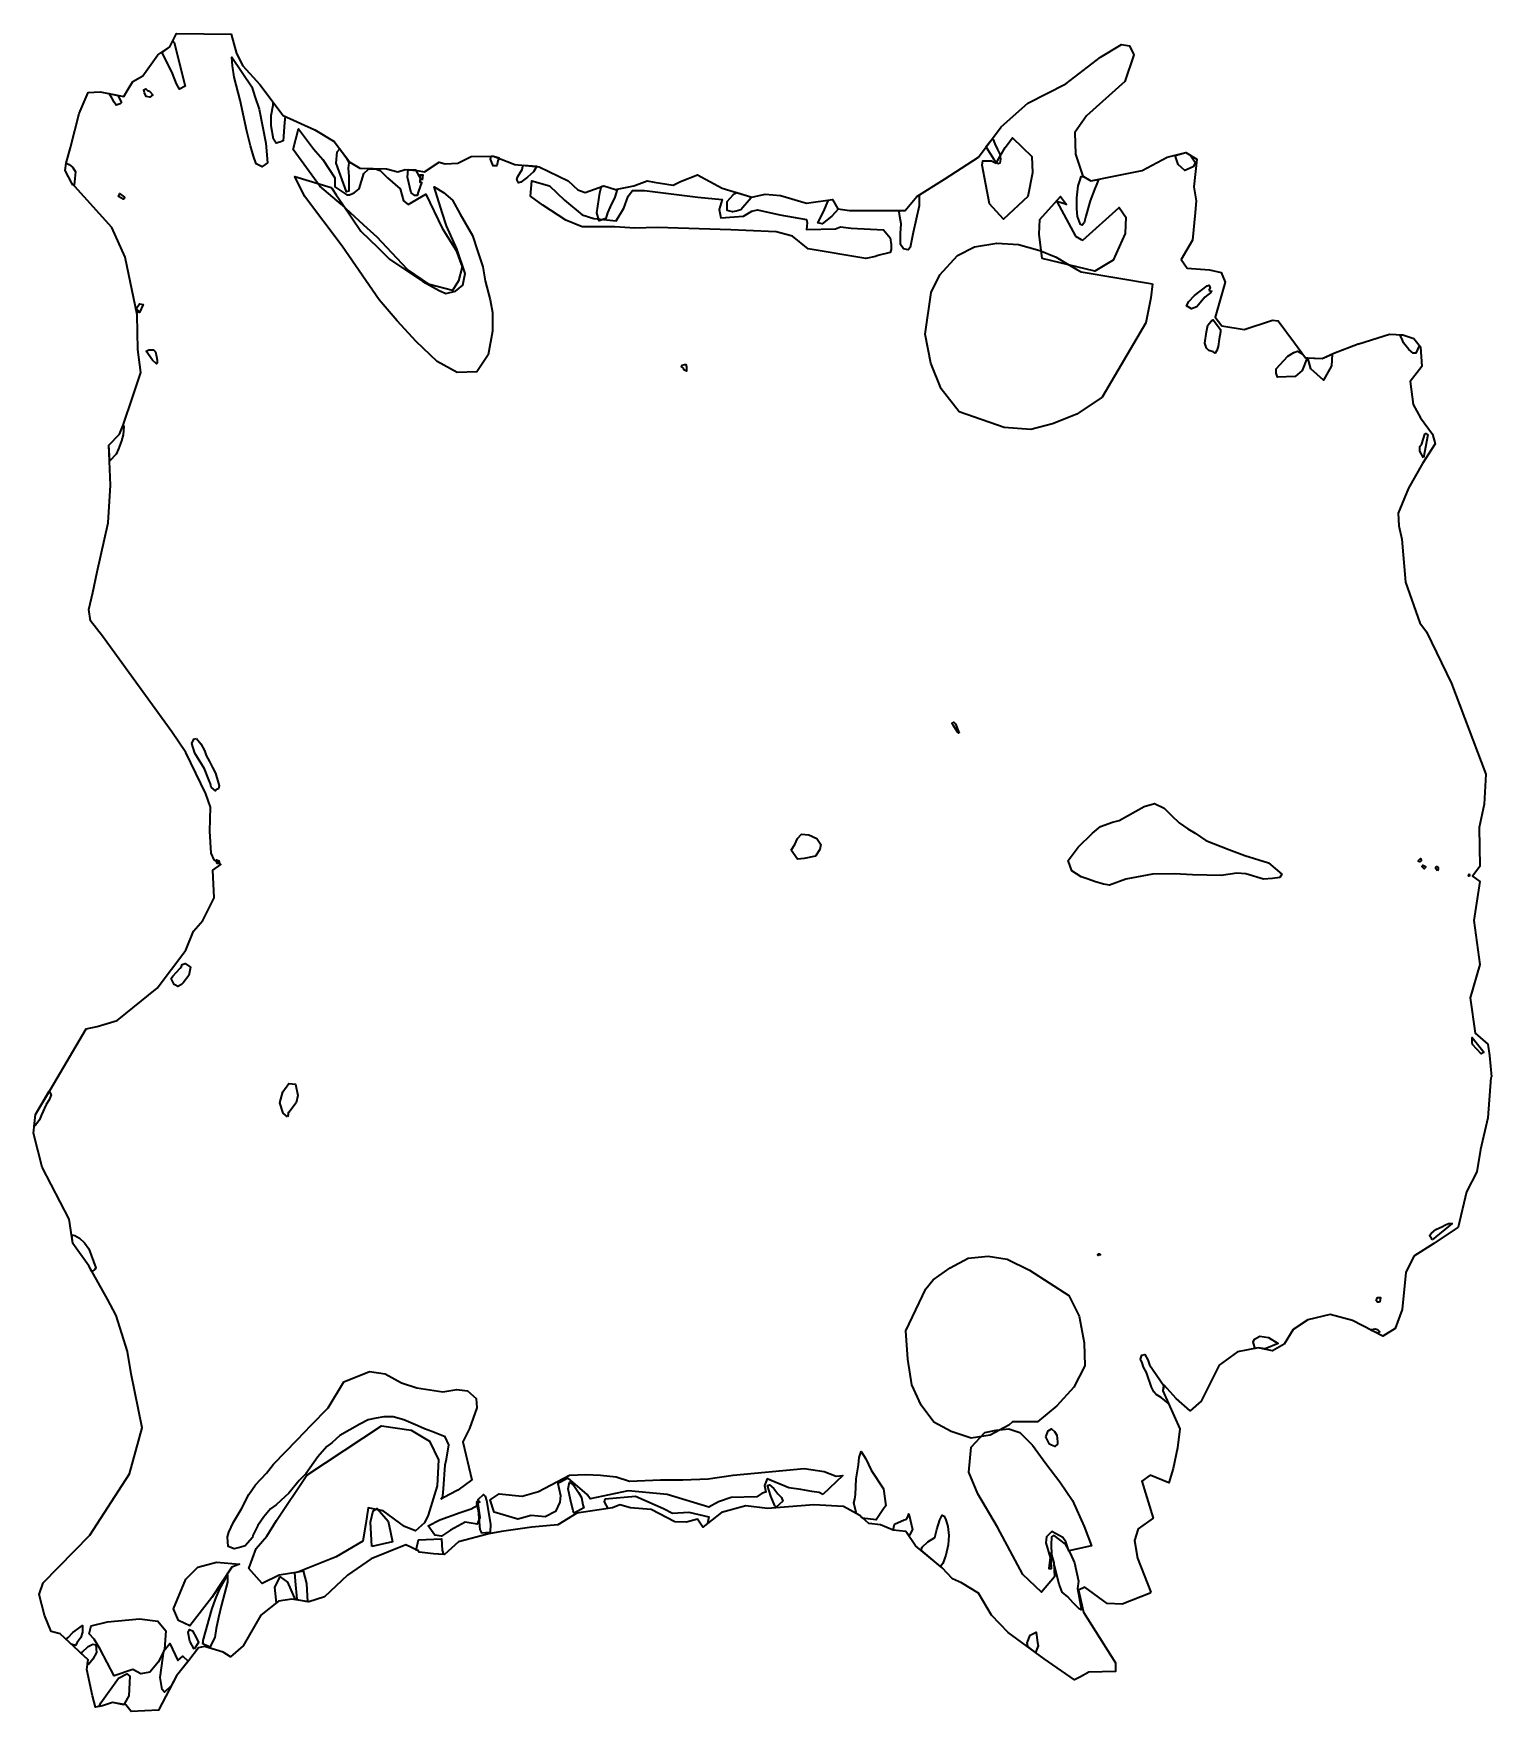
# Model space of a CAD drawing. Extents: x 0 to 2405, y -2768 to 0.
import ezdxf

# ---------------------------------------------------------------- set-up
doc = ezdxf.new("R2010")
doc.units = 0
doc.linetypes.add('Solid', pattern=[0])
for name, color, linetype in [('zone_0_q1', 7, 'Continuous'), ('zone_10_q2', 7, 'Continuous'), ('zone_11_q2', 7, 'Continuous'), ('zone_12_q2', 7, 'Continuous'), ('zone_13_q1', 7, 'Continuous'), ('zone_14_q3', 7, 'Continuous'), ('zone_15_q3', 7, 'Continuous'), ('zone_16_q2', 7, 'Continuous'), ('zone_17_q3', 7, 'Continuous'), ('zone_18_q2', 7, 'Continuous'), ('zone_19_q2', 7, 'Continuous'), ('zone_1_q1', 7, 'Continuous'), ('zone_20_q3', 7, 'Continuous'), ('zone_21_q3', 7, 'Continuous'), ('zone_22_q1', 7, 'Continuous'), ('zone_23_q3', 7, 'Continuous'), ('zone_24_q1', 7, 'Continuous'), ('zone_25_q2', 7, 'Continuous'), ('zone_26_q1', 7, 'Continuous'), ('zone_27_q2', 7, 'Continuous'), ('zone_28_q2', 7, 'Continuous'), ('zone_29_q2', 7, 'Continuous'), ('zone_2_q1', 7, 'Continuous'), ('zone_30_q2', 7, 'Continuous'), ('zone_31_q1', 7, 'Continuous'), ('zone_32_q1', 7, 'Continuous'), ('zone_33_q1', 7, 'Continuous'), ('zone_34_q1', 7, 'Continuous'), ('zone_35_q1', 7, 'Continuous'), ('zone_36_q1', 7, 'Continuous'), ('zone_37_q1', 7, 'Continuous'), ('zone_38_q1', 7, 'Continuous'), ('zone_39_q2', 7, 'Continuous'), ('zone_3_q1', 7, 'Continuous'), ('zone_40_q3', 7, 'Continuous'), ('zone_4_q1', 7, 'Continuous'), ('zone_5_q1', 7, 'Continuous'), ('zone_6_q2', 7, 'Continuous'), ('zone_7_q1', 7, 'Continuous'), ('zone_8_q1', 7, 'Continuous'), ('zone_9_q1', 7, 'Continuous')]:
    doc.layers.add(name, color=color, linetype=linetype)

msp = doc.modelspace()

# ---------------------------------------------------------------- linework, layer by layer
at = {"color": 0, "linetype": 'Solid', "lineweight": 35}
for points in [[(2404, -1722), (2399, -1789), (2387, -1841), (2381, -1878), (2364, -1911), (2350, -1969), (2310, -1996), (2277, -2017), (2264, -2044), (2258, -2105), (2246, -2136), (2226, -2149), (2176, -2123), (2139, -2113), (2102, -2122), (2078, -2138), (2063, -2162), (2044, -2173), (2020, -2168), (1986, -2175), (1956, -2197), (1926, -2256), (1908, -2272), (1885, -2252), (1865, -2230), (1863, -2239), (1891, -2302), (1887, -2333), (1880, -2367), (1873, -2391), (1842, -2378), (1828, -2388), (1847, -2449), (1822, -2467), (1816, -2486), (1821, -2515), (1843, -2571), (1842, -2573), (1796, -2591), (1771, -2590), (1734, -2563), (1724, -2568), (1732, -2604), (1785, -2688), (1785, -2702), (1741, -2703), (1727, -2711), (1717, -2716), (1667, -2681), (1608, -2638), (1580, -2609), (1559, -2573), (1531, -2556), (1516, -2549), (1499, -2531), (1455, -2495), (1439, -2471), (1418, -2469), (1397, -2460), (1378, -2458), (1363, -2445), (1336, -2430), (1287, -2427), (1211, -2433), (1175, -2429), (1135, -2440), (1104, -2464), (1095, -2451), (1077, -2456), (1058, -2455), (1019, -2435), (985, -2432), (967, -2427), (955, -2432), (896, -2441), (865, -2460), (846, -2462), (822, -2464), (772, -2471), (751, -2475), (701, -2488), (678, -2509), (660, -2508), (636, -2505), (635, -2503), (614, -2493), (557, -2516), (518, -2543), (480, -2579), (454, -2587), (426, -2583), (404, -2586), (375, -2609), (346, -2660), (325, -2678), (313, -2670), (282, -2661), (272, -2663), (256, -2684), (236, -2709), (206, -2766), (161, -2768), (152, -2757), (130, -2753), (114, -2759), (102, -2761), (97, -2742), (88, -2699), (90, -2683), (44, -2640), (29, -2636), (18, -2609), (9, -2575), (16, -2556), (93, -2477), (158, -2376), (179, -2300), (161, -2211), (155, -2174), (136, -2115), (122, -2088), (91, -2033), (65, -1996), (59, -1956), (14, -1870), (0, -1814), (3, -1783), (28, -1742), (87, -1642), (105, -1638), (138, -1628), (204, -1575), (251, -1512), (264, -1481), (279, -1463), (298, -1426), (296, -1380), (309, -1371), (298, -1363), (293, -1352), (291, -1316), (292, -1276), (284, -1254), (251, -1186), (228, -1152), (114, -994), (94, -969), (91, -950), (98, -922), (105, -888), (123, -807), (127, -745), (124, -679), (142, -661), (147, -647), (148, -646), (164, -599), (177, -559), (172, -521), (171, -464), (151, -369), (129, -320), (63, -247), (52, -226), (54, -214), (61, -188), (75, -132), (90, -97), (110, -96), (149, -104), (156, -92), (164, -79), (180, -70), (205, -35), (225, -22), (236, 0), (326, -1), (335, -33), (345, -53), (373, -84), (412, -135), (464, -159), (496, -178), (522, -212), (538, -222), (582, -223), (601, -228), (613, -224), (632, -226), (645, -228), (669, -212), (679, -215), (700, -214), (722, -203), (759, -202), (794, -216), (834, -220), (882, -243), (898, -258), (910, -262), (941, -251), (960, -257), (990, -251), (1012, -243), (1024, -245), (1055, -250), (1067, -244), (1095, -233), (1136, -255), (1185, -270), (1207, -265), (1232, -267), (1275, -280), (1318, -274), (1327, -289), (1346, -292), (1438, -292), (1457, -269), (1503, -240), (1559, -204), (1596, -154), (1640, -115), (1703, -83), (1760, -39), (1795, -18), (1808, -20), (1815, -35), (1800, -79), (1737, -136), (1718, -163), (1719, -199), (1731, -235), (1744, -243), (1782, -235), (1829, -226), (1870, -204), (1901, -196), (1919, -207), (1914, -253), (1918, -276), (1916, -295), (1912, -341), (1893, -373), (1903, -387), (1940, -390), (1959, -394), (1966, -410), (1949, -468), (1960, -482), (1997, -488), (2044, -473), (2053, -474), (2080, -510), (2098, -535), (2126, -536), (2145, -527), (2185, -512), (2186, -512), (2237, -496), (2259, -497), (2277, -503), (2288, -517), (2290, -549), (2271, -574), (2276, -612), (2288, -634), (2308, -661), (2312, -677), (2291, -709), (2268, -750), (2251, -791), (2252, -812), (2257, -834), (2263, -905), (2287, -972), (2298, -987), (2339, -1072), (2396, -1222), (2393, -1271), (2385, -1310), (2386, -1374), (2374, -1390), (2386, -1399), (2376, -1463), (2386, -1536), (2370, -1591), (2378, -1649), (2399, -1667), (2402, -1686), (2405, -1721), (2404, -1722)], [(212, -31), (225, -22), (230, -12), (232, -15), (250, -87), (241, -92), (236, -83), (229, -66), (212, -31)], [(125, -99), (139, -102), (145, -114), (143, -116), (136, -118), (133, -113), (129, -106), (125, -99)], [(395, -113), (412, -135), (415, -137), (414, -147), (412, -177), (406, -179), (400, -181), (396, -174), (392, -152), (392, -135), (395, -118), (395, -113)], [(505, -190), (515, -204), (518, -209), (520, -213), (519, -222), (520, -236), (520, -250), (520, -260), (516, -261), (499, -214), (501, -195), (505, -190)], [(1571, -187), (1582, -173), (1583, -175), (1586, -182), (1590, -191), (1594, -199), (1595, -207), (1594, -214), (1591, -215), (1585, -209), (1572, -188), (1571, -187)], [(65, -250), (63, -247), (52, -226), (54, -214), (59, -216), (65, -221), (69, -228), (67, -250), (65, -250)], [(755, -202), (759, -202), (768, -205), (766, -210), (764, -218), (758, -218), (754, -207), (755, -202)], [(809, -217), (830, -219), (825, -228), (815, -237), (804, -245), (800, -246), (797, -241), (799, -236), (806, -224), (807, -219), (809, -217)], [(641, -242), (641, -241), (637, -242), (637, -245), (640, -245), (640, -246), (635, -260), (633, -267), (629, -267), (623, -263), (617, -237), (618, -224), (630, -225), (639, -241), (638, -233), (642, -233), (641, -242)], [(1732, -236), (1744, -243), (1757, -241), (1754, -248), (1750, -257), (1743, -276), (1736, -301), (1733, -312), (1730, -316), (1727, -315), (1722, -302), (1721, -289), (1721, -271), (1723, -251), (1726, -243), (1728, -236), (1732, -236)], [(937, -252), (941, -251), (960, -257), (963, -257), (959, -270), (951, -286), (947, -296), (944, -305), (933, -309), (929, -296), (934, -263), (937, -252)], [(1160, -262), (1185, -270), (1184, -271), (1167, -291), (1159, -293), (1153, -294), (1144, -292), (1144, -277), (1154, -266), (1157, -264), (1160, -262)], [(1311, -275), (1318, -274), (1327, -289), (1328, -289), (1317, -301), (1301, -314), (1294, -312), (1303, -294), (1311, -276), (1311, -275)], [(1430, -292), (1438, -292), (1457, -269), (1461, -267), (1461, -271), (1461, -284), (1456, -306), (1451, -328), (1446, -353), (1443, -357), (1435, -355), (1430, -348), (1430, -340), (1430, -330), (1431, -314), (1429, -302), (1428, -294), (1430, -292)], [(1939, -424), (1944, -425), (1942, -427), (1932, -435), (1919, -451), (1910, -454), (1902, -449), (1906, -442), (1915, -432), (1936, -416), (1939, -415), (1941, -419), (1939, -424)], [(1958, -488), (1958, -492), (1956, -504), (1954, -516), (1952, -523), (1949, -527), (1946, -525), (1939, -523), (1935, -519), (1932, -511), (1935, -492), (1937, -481), (1943, -474), (1946, -472), (1958, -488)], [(126, -705), (124, -679), (142, -661), (147, -647), (148, -646), (149, -648), (148, -662), (145, -672), (140, -685), (136, -694), (126, -705)], [(269, -1163), (276, -1172), (282, -1183), (285, -1191), (290, -1201), (295, -1211), (300, -1220), (306, -1241), (305, -1246), (302, -1247), (300, -1249), (293, -1243), (292, -1238), (289, -1231), (282, -1213), (266, -1187), (261, -1171), (264, -1165), (264, -1164), (269, -1163)], [(303, -1367), (303, -1366), (302, -1363), (306, -1365), (303, -1367)], [(306, -1366), (306, -1367), (303, -1368), (302, -1368), (306, -1366)], [(303, -1368), (305, -1368), (305, -1369), (303, -1369), (303, -1368)], [(304, -1367), (304, -1368), (305, -1369), (305, -1367), (304, -1367)], [(308, -1370), (304, -1367), (305, -1367), (307, -1368), (307, -1369), (308, -1370)], [(2369, -1389), (2368, -1390), (2367, -1390), (2368, -1387), (2369, -1388), (2369, -1389)], [(244, -1539), (245, -1536), (250, -1534), (259, -1540), (256, -1554), (247, -1566), (244, -1569), (238, -1572), (234, -1570), (232, -1569), (227, -1559), (230, -1555), (242, -1542), (244, -1539)], [(1, -1803), (3, -1783), (26, -1745), (29, -1751), (26, -1759), (21, -1767), (13, -1784), (10, -1792), (4, -1800), (1, -1803)], [(96, -2042), (91, -2033), (65, -1996), (63, -1982), (68, -1983), (76, -1987), (84, -1995), (91, -2005), (103, -2036), (101, -2039), (96, -2042)], [(1864, -2230), (1863, -2239), (1872, -2260), (1860, -2250), (1852, -2245), (1848, -2241), (1844, -2233), (1836, -2209), (1831, -2200), (1829, -2193), (1826, -2187), (1828, -2180), (1833, -2179), (1838, -2188), (1841, -2196), (1864, -2230)], [(1367, -2449), (1363, -2445), (1356, -2441), (1357, -2440), (1353, -2424), (1355, -2418), (1356, -2410), (1357, -2384), (1361, -2361), (1362, -2349), (1365, -2339), (1373, -2351), (1382, -2370), (1402, -2401), (1406, -2429), (1403, -2432), (1390, -2452), (1367, -2449)], [(892, -2441), (890, -2437), (886, -2419), (882, -2401), (884, -2390), (891, -2395), (899, -2407), (904, -2415), (906, -2427), (908, -2432), (892, -2441)], [(1225, -2431), (1223, -2429), (1216, -2413), (1211, -2395), (1214, -2394), (1221, -2400), (1228, -2409), (1234, -2415), (1236, -2421), (1225, -2431)], [(558, -2496), (557, -2475), (556, -2456), (560, -2437), (567, -2433), (585, -2454), (589, -2472), (592, -2488), (558, -2496)], [(739, -2474), (739, -2472), (737, -2468), (734, -2436), (731, -2426), (734, -2418), (742, -2410), (745, -2413), (747, -2420), (754, -2459), (753, -2473), (739, -2474)], [(1112, -2458), (1104, -2464), (1095, -2451), (1077, -2456), (1058, -2455), (1019, -2435), (985, -2432), (967, -2427), (955, -2432), (948, -2433), (942, -2422), (943, -2417), (993, -2413), (1039, -2433), (1054, -2441), (1081, -2439), (1114, -2447), (1112, -2458)], [(1444, -2478), (1439, -2471), (1418, -2469), (1420, -2459), (1436, -2452), (1440, -2451), (1442, -2447), (1444, -2442), (1450, -2468), (1445, -2477), (1444, -2478)], [(1496, -2529), (1464, -2502), (1466, -2497), (1475, -2488), (1487, -2481), (1490, -2468), (1495, -2452), (1499, -2444), (1502, -2446), (1505, -2452), (1508, -2463), (1510, -2478), (1509, -2493), (1505, -2510), (1500, -2524), (1496, -2529)], [(676, -2509), (660, -2508), (636, -2505), (635, -2503), (631, -2502), (635, -2485), (673, -2483), (674, -2502), (676, -2509)], [(1729, -2601), (1725, -2599), (1715, -2589), (1706, -2579), (1697, -2571), (1692, -2558), (1687, -2539), (1680, -2509), (1679, -2493), (1680, -2480), (1683, -2478), (1702, -2492), (1710, -2507), (1717, -2523), (1724, -2553), (1722, -2565), (1729, -2601)], [(278, -2656), (280, -2655), (280, -2651), (294, -2600), (300, -2583), (307, -2567), (320, -2543), (320, -2555), (310, -2592), (305, -2613), (301, -2631), (299, -2646), (291, -2662), (278, -2656)], [(433, -2584), (426, -2583), (404, -2586), (401, -2589), (400, -2584), (398, -2563), (407, -2546), (419, -2555), (430, -2580), (433, -2584)], [(452, -2587), (435, -2584), (435, -2583), (432, -2553), (431, -2539), (445, -2536), (450, -2557), (452, -2587)], [(62, -2657), (54, -2649), (57, -2646), (65, -2638), (81, -2626), (81, -2637), (78, -2646), (72, -2654), (69, -2659), (62, -2657)], [(89, -2689), (90, -2683), (78, -2672), (80, -2670), (90, -2661), (98, -2657), (103, -2658), (104, -2671), (98, -2682), (91, -2690), (89, -2689)], [(255, -2685), (236, -2709), (227, -2726), (216, -2736), (212, -2732), (209, -2712), (211, -2696), (215, -2668), (225, -2656), (238, -2684), (246, -2677), (255, -2685)], [(265, -2665), (258, -2652), (255, -2638), (257, -2633), (262, -2635), (268, -2646), (272, -2654), (265, -2665)], [(1653, -2671), (1640, -2661), (1639, -2655), (1644, -2642), (1654, -2637), (1655, -2646), (1656, -2654), (1657, -2660), (1655, -2665), (1653, -2671)], [(149, -2757), (130, -2753), (114, -2759), (108, -2760), (111, -2754), (140, -2713), (154, -2706), (159, -2710), (157, -2742), (150, -2755), (149, -2757)]]:
    msp.add_lwpolyline(points, close=True, dxfattribs=at)
at = {"layer": 'zone_0_q1', "color": 40, "linetype": 'Solid', "lineweight": 35}
msp.add_lwpolyline([(2316, -1381), (2313, -1378), (2313, -1375), (2315, -1374), (2317, -1376), (2317, -1378), (2316, -1381)], close=True, dxfattribs=at)
at = {"layer": 'zone_10_q2', "color": 2, "linetype": 'Solid', "lineweight": 35}
msp.add_lwpolyline([(2219, -2093), (2218, -2093), (2217, -2093), (2215, -2090), (2216, -2088), (2217, -2085), (2222, -2085), (2221, -2092), (2219, -2093)], close=True, dxfattribs=at)
at = {"layer": 'zone_11_q2', "color": 2, "linetype": 'Solid', "lineweight": 35}
msp.add_lwpolyline([(2217, -2144), (2206, -2139), (2207, -2138), (2213, -2137), (2217, -2138), (2221, -2142), (2217, -2144)], close=True, dxfattribs=at)
at = {"layer": 'zone_12_q2', "color": 2, "linetype": 'Solid', "lineweight": 35}
msp.add_lwpolyline([(2032, -2170), (2020, -2168), (2015, -2169), (2012, -2159), (2014, -2154), (2023, -2149), (2037, -2151), (2053, -2161), (2032, -2170)], close=True, dxfattribs=at)
at = {"layer": 'zone_13_q1', "color": 40, "linetype": 'Solid', "lineweight": 35}
msp.add_lwpolyline([(2000, -1386), (1985, -1385), (1959, -1389), (1912, -1388), (1882, -1386), (1846, -1387), (1802, -1395), (1775, -1405), (1765, -1403), (1750, -1399), (1740, -1395), (1728, -1391), (1713, -1381), (1707, -1364), (1723, -1342), (1747, -1319), (1760, -1308), (1780, -1301), (1791, -1298), (1832, -1275), (1849, -1270), (1865, -1278), (1877, -1290), (1890, -1302), (1904, -1312), (1916, -1319), (1934, -1331), (1972, -1346), (1998, -1356), (2037, -1368), (2059, -1387), (2056, -1392), (2044, -1394), (2029, -1395), (2000, -1386)], close=True, dxfattribs=at)
at = {"layer": 'zone_14_q3', "color": 3, "linetype": 'Solid', "lineweight": 35}
msp.add_lwpolyline([(1759, -2015), (1756, -2016), (1755, -2015), (1757, -2013), (1758, -2013), (1760, -2015), (1759, -2015)], close=True, dxfattribs=at)
at = {"layer": 'zone_15_q3', "color": 3, "linetype": 'Solid', "lineweight": 35}
msp.add_lwpolyline([(1670, -2315), (1674, -2305), (1679, -2302), (1684, -2306), (1688, -2312), (1689, -2323), (1689, -2327), (1685, -2331), (1679, -2329), (1676, -2327), (1670, -2315)], close=True, dxfattribs=at)
at = {"layer": 'zone_16_q2', "color": 2, "linetype": 'Solid', "lineweight": 35}
msp.add_lwpolyline([(1678, -2506), (1683, -2523), (1684, -2546), (1663, -2571), (1632, -2542), (1590, -2464), (1558, -2409), (1543, -2373), (1547, -2332), (1569, -2308), (1588, -2304), (1609, -2302), (1627, -2308), (1648, -2329), (1670, -2359), (1693, -2389), (1714, -2420), (1733, -2463), (1745, -2495), (1708, -2503), (1703, -2488), (1698, -2481), (1680, -2471), (1671, -2480), (1670, -2490), (1677, -2514), (1675, -2532), (1679, -2532), (1678, -2506)], close=True, dxfattribs=at)
at = {"layer": 'zone_17_q3', "color": 3, "linetype": 'Solid', "lineweight": 35}
msp.add_lwpolyline([(1615, -2290), (1609, -2296), (1578, -2312), (1547, -2317), (1514, -2306), (1485, -2291), (1464, -2263), (1449, -2229), (1442, -2187), (1439, -2140), (1472, -2071), (1484, -2056), (1512, -2036), (1542, -2020), (1575, -2017), (1606, -2022), (1643, -2040), (1708, -2082), (1725, -2116), (1733, -2160), (1734, -2198), (1716, -2233), (1688, -2264), (1656, -2290), (1615, -2290)], close=True, dxfattribs=at)
at = {"layer": 'zone_18_q2', "color": 2, "linetype": 'Solid', "lineweight": 35}
msp.add_lwpolyline([(1603, -188), (1615, -172), (1647, -203), (1648, -230), (1640, -269), (1600, -306), (1577, -281), (1565, -217), (1566, -210), (1580, -210), (1588, -214), (1603, -188)], close=True, dxfattribs=at)
at = {"layer": 'zone_19_q2', "color": 2, "linetype": 'Solid', "lineweight": 35}
msp.add_lwpolyline([(1688, -277), (1719, -334), (1728, -340), (1731, -341), (1791, -287), (1802, -303), (1801, -330), (1781, -374), (1751, -392), (1664, -371), (1659, -331), (1660, -307), (1694, -269), (1704, -282), (1688, -277)], close=True, dxfattribs=at)
at = {"layer": 'zone_1_q1', "color": 40, "linetype": 'Solid', "lineweight": 35}
msp.add_lwpolyline([(2293, -1377), (2290, -1374), (2292, -1372), (2296, -1374), (2296, -1376), (2294, -1378), (2293, -1377)], close=True, dxfattribs=at)
at = {"layer": 'zone_20_q3', "color": 3, "linetype": 'Solid', "lineweight": 35}
msp.add_lwpolyline([(1846, -413), (1843, -436), (1835, -477), (1763, -600), (1721, -628), (1681, -644), (1645, -653), (1601, -650), (1527, -624), (1497, -586), (1480, -544), (1471, -496), (1481, -427), (1495, -398), (1524, -366), (1552, -352), (1589, -346), (1625, -348), (1660, -358), (1687, -369), (1705, -380), (1721, -389), (1728, -393), (1846, -413)], close=True, dxfattribs=at)
at = {"layer": 'zone_21_q3', "color": 3, "linetype": 'Solid', "lineweight": 35}
msp.add_lwpolyline([(1250, -1347), (1256, -1338), (1260, -1328), (1267, -1321), (1279, -1322), (1292, -1328), (1299, -1338), (1297, -1346), (1290, -1357), (1271, -1361), (1260, -1362), (1250, -1347)], close=True, dxfattribs=at)
at = {"layer": 'zone_22_q1', "color": 40, "linetype": 'Solid', "lineweight": 35}
msp.add_lwpolyline([(1073, -554), (1072, -552), (1069, -550), (1070, -547), (1074, -546), (1076, -546), (1077, -550), (1077, -551), (1077, -554), (1077, -556), (1077, -557), (1073, -555), (1073, -554)], close=True, dxfattribs=at)
at = {"layer": 'zone_23_q3', "color": 3, "linetype": 'Solid', "lineweight": 35}
msp.add_lwpolyline([(1527, -1154), (1526, -1154), (1525, -1153), (1517, -1141), (1516, -1139), (1515, -1138), (1518, -1136), (1519, -1137), (1521, -1139), (1527, -1154)], close=True, dxfattribs=at)
at = {"layer": 'zone_24_q1', "color": 40, "linetype": 'Solid', "lineweight": 35}
msp.add_lwpolyline([(555, -223), (564, -223), (572, -226), (584, -238), (605, -256), (610, -276), (618, -282), (647, -265), (674, -321), (697, -358), (707, -385), (701, -408), (691, -424), (653, -414), (617, -389), (591, -362), (567, -336), (545, -316), (508, -282), (472, -252), (428, -191), (437, -157), (462, -190), (477, -208), (497, -238), (497, -253), (517, -266), (521, -266), (529, -263), (537, -256), (545, -231), (553, -223), (555, -223)], close=True, dxfattribs=at)
at = {"layer": 'zone_25_q2', "color": 2, "linetype": 'Solid', "lineweight": 35}
msp.add_lwpolyline([(491, -254), (492, -255), (499, -266), (510, -282), (540, -326), (568, -353), (587, -372), (642, -409), (669, -424), (680, -429), (696, -425), (708, -415), (712, -396), (698, -355), (681, -317), (674, -295), (661, -253), (676, -262), (691, -275), (704, -298), (724, -333), (733, -360), (741, -385), (745, -408), (753, -439), (757, -460), (757, -491), (750, -530), (731, -558), (699, -559), (666, -541), (631, -508), (600, -474), (570, -439), (509, -351), (447, -268), (431, -236), (491, -254)], close=True, dxfattribs=at)
at = {"layer": 'zone_26_q1', "color": 40, "linetype": 'Solid', "lineweight": 35}
msp.add_lwpolyline([(651, -2444), (645, -2457), (630, -2470), (612, -2463), (577, -2437), (552, -2432), (548, -2458), (543, -2487), (499, -2513), (436, -2538), (405, -2543), (377, -2557), (355, -2532), (367, -2499), (385, -2479), (401, -2453), (451, -2378), (574, -2297), (623, -2304), (653, -2322), (668, -2353), (666, -2396), (651, -2444)], close=True, dxfattribs=at)
at = {"layer": 'zone_27_q2', "color": 2, "linetype": 'Solid', "lineweight": 35}
msp.add_lwpolyline([(1413, -337), (1415, -348), (1415, -356), (1413, -361), (1393, -366), (1389, -368), (1373, -371), (1278, -355), (1252, -334), (1225, -327), (1175, -325), (1150, -324), (1029, -320), (992, -321), (959, -319), (905, -319), (878, -308), (840, -283), (820, -268), (822, -243), (851, -251), (876, -275), (905, -299), (924, -305), (961, -309), (974, -288), (981, -268), (988, -259), (1008, -259), (1096, -270), (1136, -274), (1131, -290), (1134, -304), (1171, -301), (1185, -293), (1194, -291), (1231, -299), (1275, -307), (1276, -312), (1275, -323), (1323, -322), (1331, -319), (1349, -321), (1402, -324), (1413, -337)], close=True, dxfattribs=at)
at = {"layer": 'zone_28_q2', "color": 2, "linetype": 'Solid', "lineweight": 35}
msp.add_lwpolyline([(1302, -2410), (1296, -2407), (1284, -2405), (1266, -2402), (1246, -2399), (1210, -2384), (1206, -2395), (1208, -2406), (1202, -2408), (1193, -2414), (1151, -2415), (1130, -2422), (1114, -2431), (1045, -2410), (981, -2404), (918, -2417), (913, -2410), (882, -2383), (865, -2392), (869, -2412), (868, -2423), (861, -2438), (844, -2447), (821, -2445), (799, -2451), (760, -2439), (753, -2419), (768, -2409), (806, -2413), (833, -2405), (884, -2378), (911, -2377), (935, -2378), (961, -2381), (983, -2388), (1034, -2386), (1071, -2386), (1113, -2384), (1154, -2378), (1271, -2367), (1304, -2372), (1324, -2380), (1335, -2379), (1302, -2410)], close=True, dxfattribs=at)
at = {"layer": 'zone_29_q2', "color": 2, "linetype": 'Solid', "lineweight": 35}
msp.add_lwpolyline([(732, -2425), (731, -2422), (735, -2421), (736, -2423), (732, -2425)], close=True, dxfattribs=at)
at = {"layer": 'zone_2_q1', "color": 40, "linetype": 'Solid', "lineweight": 35}
msp.add_lwpolyline([(2287, -1367), (2284, -1365), (2288, -1361), (2289, -1363), (2289, -1365), (2287, -1367)], close=True, dxfattribs=at)
at = {"layer": 'zone_30_q2', "color": 2, "linetype": 'Solid', "lineweight": 35}
msp.add_lwpolyline([(733, -2425), (736, -2448), (732, -2459), (712, -2456), (688, -2469), (673, -2479), (662, -2477), (651, -2462), (670, -2452), (704, -2440), (722, -2434), (732, -2428), (733, -2425)], close=True, dxfattribs=at)
at = {"layer": 'zone_31_q1', "color": 40, "linetype": 'Solid', "lineweight": 35}
msp.add_lwpolyline([(378, -219), (377, -220), (367, -215), (363, -202), (358, -185), (352, -161), (341, -110), (331, -72), (328, -53), (327, -39), (360, -88), (365, -104), (372, -125), (383, -181), (386, -213), (378, -219)], close=True, dxfattribs=at)
at = {"layer": 'zone_32_q1', "color": 40, "linetype": 'Solid', "lineweight": 35}
msp.add_lwpolyline([(149, -273), (148, -273), (140, -269), (141, -266), (142, -264), (150, -270), (149, -273)], close=True, dxfattribs=at)
at = {"layer": 'zone_33_q1', "color": 40, "linetype": 'Solid', "lineweight": 35}
msp.add_lwpolyline([(188, -94), (191, -95), (197, -101), (192, -105), (186, -104), (183, -98), (182, -93), (185, -91), (188, -94)], close=True, dxfattribs=at)
at = {"layer": 'zone_34_q1', "color": 40, "linetype": 'Solid', "lineweight": 35}
msp.add_lwpolyline([(196, -539), (186, -524), (190, -522), (198, -522), (201, -525), (203, -533), (204, -539), (204, -544), (203, -545), (196, -539)], close=True, dxfattribs=at)
at = {"layer": 'zone_35_q1', "color": 40, "linetype": 'Solid', "lineweight": 35}
msp.add_lwpolyline([(174, -457), (174, -458), (171, -460), (171, -459), (174, -457)], close=True, dxfattribs=at)
at = {"layer": 'zone_36_q1', "color": 40, "linetype": 'Solid', "lineweight": 35}
msp.add_lwpolyline([(172, -458), (170, -453), (175, -446), (181, -447), (175, -460), (172, -458)], close=True, dxfattribs=at)
at = {"layer": 'zone_37_q1', "color": 40, "linetype": 'Solid', "lineweight": 35}
msp.add_lwpolyline([(215, -2668), (206, -2686), (192, -2703), (177, -2706), (164, -2699), (133, -2709), (110, -2665), (100, -2649), (92, -2640), (95, -2627), (122, -2620), (175, -2615), (205, -2619), (218, -2635), (216, -2665), (215, -2668)], close=True, dxfattribs=at)
at = {"layer": 'zone_38_q1', "color": 40, "linetype": 'Solid', "lineweight": 35}
msp.add_lwpolyline([(327, -2530), (294, -2580), (258, -2627), (239, -2618), (231, -2599), (251, -2550), (271, -2530), (302, -2522), (327, -2524), (340, -2525), (327, -2530)], close=True, dxfattribs=at)
at = {"layer": 'zone_39_q2', "color": 2, "linetype": 'Solid', "lineweight": 35}
msp.add_lwpolyline([(672, -2418), (675, -2413), (676, -2401), (679, -2361), (681, -2352), (685, -2328), (679, -2315), (657, -2306), (645, -2302), (634, -2297), (611, -2287), (593, -2282), (578, -2282), (565, -2284), (552, -2287), (538, -2294), (505, -2313), (492, -2325), (484, -2331), (469, -2348), (449, -2376), (438, -2387), (421, -2408), (408, -2420), (400, -2427), (391, -2434), (380, -2447), (370, -2461), (362, -2478), (361, -2481), (349, -2495), (342, -2497), (331, -2500), (321, -2496), (320, -2480), (322, -2472), (330, -2456), (343, -2434), (355, -2410), (366, -2394), (384, -2375), (396, -2360), (435, -2320), (458, -2296), (486, -2267), (512, -2224), (554, -2207), (580, -2211), (607, -2226), (632, -2234), (675, -2241), (698, -2237), (716, -2239), (730, -2252), (731, -2267), (719, -2301), (708, -2323), (723, -2386), (700, -2403), (686, -2410), (672, -2418)], close=True, dxfattribs=at)
at = {"layer": 'zone_3_q1', "color": 40, "linetype": 'Solid', "lineweight": 35}
msp.add_lwpolyline([(2293, -700), (2287, -689), (2287, -681), (2290, -677), (2295, -661), (2297, -660), (2300, -662), (2293, -700)], close=True, dxfattribs=at)
at = {"layer": 'zone_40_q3', "color": 3, "linetype": 'Solid', "lineweight": 35}
msp.add_lwpolyline([(419, -1787), (412, -1781), (406, -1764), (411, -1746), (421, -1732), (432, -1733), (436, -1752), (433, -1764), (421, -1780), (420, -1780), (420, -1783), (419, -1787)], close=True, dxfattribs=at)
at = {"layer": 'zone_4_q1', "color": 40, "linetype": 'Solid', "lineweight": 35}
msp.add_lwpolyline([(2254, -497), (2259, -497), (2277, -503), (2286, -514), (2286, -515), (2280, -527), (2276, -527), (2269, -521), (2260, -510), (2257, -503), (2254, -497)], close=True, dxfattribs=at)
at = {"layer": 'zone_5_q1', "color": 40, "linetype": 'Solid', "lineweight": 35}
msp.add_lwpolyline([(2094, -529), (2098, -535), (2101, -535), (2093, -556), (2081, -566), (2052, -567), (2050, -560), (2050, -553), (2069, -532), (2079, -526), (2085, -524), (2094, -529)], close=True, dxfattribs=at)
at = {"layer": 'zone_6_q2', "color": 2, "linetype": 'Solid', "lineweight": 35}
msp.add_lwpolyline([(2102, -535), (2126, -536), (2142, -529), (2141, -548), (2128, -572), (2107, -553), (2102, -535)], close=True, dxfattribs=at)
at = {"layer": 'zone_7_q1', "color": 40, "linetype": 'Solid', "lineweight": 35}
msp.add_lwpolyline([(1883, -201), (1901, -196), (1908, -200), (1917, -213), (1913, -220), (1899, -226), (1888, -216), (1883, -201)], close=True, dxfattribs=at)
at = {"layer": 'zone_8_q1', "color": 40, "linetype": 'Solid', "lineweight": 35}
msp.add_lwpolyline([(2393, -1681), (2392, -1681), (2388, -1683), (2374, -1668), (2373, -1664), (2373, -1662), (2373, -1656), (2393, -1681)], close=True, dxfattribs=at)
at = {"layer": 'zone_9_q1', "color": 40, "linetype": 'Solid', "lineweight": 35}
msp.add_lwpolyline([(2307, -1990), (2306, -1988), (2303, -1983), (2306, -1979), (2313, -1973), (2324, -1968), (2328, -1966), (2334, -1963), (2340, -1963), (2307, -1990)], close=True, dxfattribs=at)

doc.saveas('drawing.dxf')
